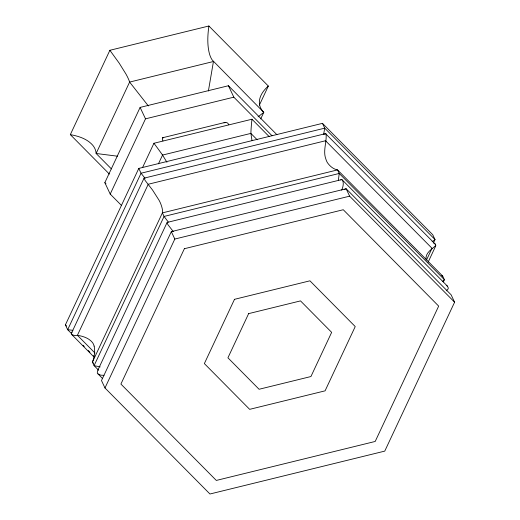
<?xml version="1.0" encoding="UTF-8"?>
<svg xmlns="http://www.w3.org/2000/svg" width="520" height="520" viewBox="0 0 520 520"><rect width="100%" height="100%" fill="white"/><g stroke="black" fill="none" stroke-linecap="round" stroke-linejoin="round"><path stroke-width="0.78" d="M425.99 259.188C425.477 252.408 432.133 249.217 435.884 245.394L435.312 244.172L325.559 133.633L144.053 178.159L71.325 333.476L71.903 334.692L94.101 357.116M338.377 180.362L339.216 173.459L337.545 169.91A76.733 31.765 -77.3 0 1 327.665 163.007A24.889 10.303 -77.3 0 1 325.936 159.269C322.608 150.845 327.08 141.843 326.021 133.783M109.395 174.089L70.33 134.628L109.876 50.291L208.878 26C207.649 35.139 207.083 44.616 209.404 53.632A39.273 16.257 -77.3 0 0 212.225 60.014L263.783 112.353L260.702 118.911M208.397 91.013L213.441 61.509L129.617 82.076L96.128 153.484L111.403 168.909M323.603 134.459L324.727 128.16L322.459 123.351L138.781 168.415L65.403 324.889L67.672 329.706L71.669 333.743M341.738 190.242C342.875 187.07 344.312 182.942 342.245 179.888L341.523 179.647L167.128 222.43L97.461 371L97.305 373.1L102.564 378.593M121.622 205.595L110.214 194.077L104.838 182.644L140.12 107.406L228.442 85.735L276.913 134.7M110.214 194.077L145.502 118.84L140.12 107.406M142.603 167.447L153.94 143.273L251.96 119.223L269.106 136.539M158.438 163.833L162.546 155.071L250.868 133.399L257.14 139.737M98.67 370.266L94.094 365.644L92.424 362.089L162.396 212.881L337.545 169.91L442.722 276.146L444.399 279.702L443.365 281.905M171.327 231.634L101.498 380.556L104.981 387.972L209.957 494L384.761 451.113L454.597 302.198L451.106 294.781L346.132 188.747L171.327 231.634L174.817 239.05L104.981 387.972M259.389 105.118L268.333 86.053L208.878 26M433.303 243.25L435.026 239.577L432.763 234.761L322.459 123.351M426.51 260.026L432.01 248.294L325.539 140.751L148.245 184.249L77.415 335.29L74.835 335.569L71.903 334.692M428.103 262.204L435.663 246.083M228.826 124.735L227.825 123.247L226.558 122.466L225.082 122.421L162.526 137.767L162.325 139.315L162.948 140.894M71.546 332.787L72.085 332.111M442.702 281.353L444.399 279.702L339.216 173.459L164.066 216.431L94.094 365.644L100.172 366.893M268.333 86.053C263.204 90.565 258.479 97.026 259.5 104.228A39.273 22.659 -7.8 0 0 262.178 110.468L263.783 112.353L258.07 116.851M324.441 134.284L325.559 133.633M432.12 241.8L435.026 239.577L324.727 128.16L141.05 173.225L67.672 329.706L72.936 330.317M446.264 290.856L447.993 289.133L448.331 288.054L447.428 286.137L342.245 179.888M344.143 189.65L346.132 188.747L349.622 196.164L454.597 302.198M223.997 122.889L225.082 122.421M340.672 179.914L341.523 179.647M145.502 118.84L233.818 97.169L272.031 135.766M174.817 239.05L349.622 196.164M167.492 222.397L167.089 222.859L167.993 224.783L173.303 231.569M103.987 375.323L100.776 375.174L98.02 373.997M162.526 137.767L163.345 137.872M117.455 156.189L96.128 153.484L95.81 151.287A39.273 22.659 -7.8 0 0 92.671 145.158C87.035 138.762 78.455 136.097 70.33 134.628M144.716 178.38L144.053 178.159L145.165 180.518L152.581 190.086L159.035 200.219A24.889 4.056 51.9 0 1 160.778 203.925A76.733 12.506 51.9 0 1 162.376 212.856M434.558 243.724L435.312 244.172M446.245 285.428L447.428 286.137M104.838 182.644L105.976 183.794M95.062 353.119L77.415 335.29C82.868 336.219 88.725 337.954 92.359 342.401A24.889 14.359 -7.8 0 1 94.107 346.106M65.403 324.889L66.547 326.047M83.102 345.287L84.24 346.444M88.244 350.487L89.96 352.216M93.385 355.68L94.53 356.837M92.424 362.089L93.567 363.246M145.028 178.275L141.05 173.225L138.781 168.415M148.35 105.944L129.617 82.076L129.044 80.425A39.273 6.402 51.9 0 0 125.99 74.1L119.151 63.083L109.876 50.291M168.331 222.079L164.066 216.431L162.396 212.881M228.442 85.735L233.818 97.169M94.14 346.099A76.733 44.265 -7.8 0 1 92.398 362.089M442.741 276.133A76.733 44.265 -7.8 0 1 441.701 275.574M162.532 155.058A851.429 138.749 51.9 0 1 166.92 162.273M251.966 140.387A851.429 352.443 -77.3 0 1 250.881 133.38A89.083 36.874 -77.3 0 1 251.966 119.223M153.94 143.273A89.083 14.514 51.9 0 1 162.552 155.071M184.379 248.709L120.906 384.059L216.32 480.435L375.2 441.454L438.672 306.105L343.259 209.729L184.379 248.709M234.494 299.325L204.36 363.591L249.659 409.344L325.084 390.839L355.225 326.573L309.927 280.82L234.494 299.325M248.644 313.625L227.929 357.806L259.07 389.266L310.934 376.538L331.65 332.358L300.508 300.898L248.644 313.625"/></g></svg>
